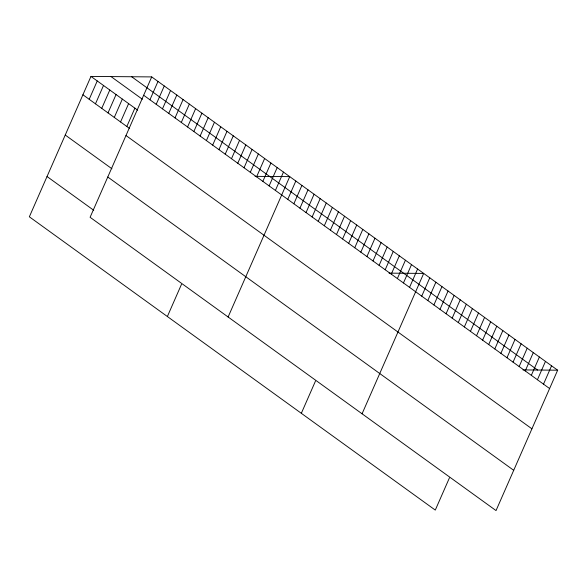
<?xml version="1.0" encoding="UTF-8"?>
<svg xmlns="http://www.w3.org/2000/svg" width="587" height="587" viewBox="0 0 587 587"><rect width="100%" height="100%" fill="white"/><g stroke="black" fill="none" stroke-linecap="round" stroke-linejoin="round"><path stroke-width="0.88" d="M151.717 76.912L90.097 217.285L496.03 510.58L557.65 370.199L151.717 76.912L90.97 76.42L29.35 216.801L435.283 510.088L449.429 477.877M89.195 99.298L97.244 80.955M95.468 103.833L103.517 85.489M101.742 108.36L109.791 90.016M108.015 112.895L116.065 94.551M114.289 117.429L122.338 99.086M120.562 121.964L128.612 103.62M126.836 126.491L134.885 108.147M149.934 99.783L157.991 81.439M156.208 104.317L164.265 85.973M162.482 108.852L170.538 90.508M168.755 113.386L176.812 95.043M175.029 117.914L183.085 99.57M181.302 122.448L189.359 104.104M187.576 126.983L195.632 108.639M193.849 131.517L201.906 113.174M200.123 136.045L208.18 117.701M206.397 140.579L214.453 122.235M212.67 145.114L220.727 126.77M218.944 149.648L227 131.305M225.217 154.176L233.274 135.832M231.491 158.71L239.547 140.366M167.368 316.518L181.508 284.299M237.764 163.245L245.821 144.901M244.038 167.779L252.094 149.436M250.311 172.307L258.368 153.963M256.585 176.841L264.642 158.497M262.859 181.376L270.915 163.032M269.132 185.91L277.189 167.566M275.406 190.437L283.462 172.094M228.108 317.009L289.736 176.628L255.059 176.349M287.769 199.375L295.819 181.031M293.86 203.77L301.909 185.426M299.95 208.172L307.999 189.828M306.04 212.567L314.089 194.224M312.123 216.97L320.179 198.626M318.213 221.372L326.269 203.029M324.303 225.768L332.359 207.424M330.393 230.17L338.442 211.826M336.483 234.565L344.532 216.221M342.573 238.968L350.622 220.624M348.663 243.363L356.713 225.019M354.746 247.765L362.803 229.422M360.836 252.168L368.893 233.824M366.926 256.563L374.976 238.219M301.329 413.307L315.468 381.088M373.016 260.966L381.066 242.622M379.107 265.361L387.156 247.017M385.197 269.763L393.246 251.419M391.28 274.158L399.336 255.815M397.37 278.561L405.426 260.217M403.46 282.963L411.516 264.62M409.55 287.359L417.599 269.015M362.069 413.791L423.689 273.417L389.02 273.138M421.73 296.156L429.779 277.812M427.82 300.559L435.87 282.215M433.903 304.954L441.96 286.617M439.993 309.356L448.05 291.013M446.083 313.759L454.14 295.415M452.173 318.154L460.223 299.81M458.264 322.557L466.313 304.213M464.354 326.952L472.403 308.608M470.444 331.354L478.493 313.01M476.527 335.757L484.583 317.413M482.617 340.152L490.673 321.808M488.707 344.554L496.756 326.211M494.797 348.949L502.846 330.606M500.887 353.352L508.936 335.008M506.977 357.747L515.026 339.403M513.06 362.15L521.117 343.806M519.15 366.552L527.207 348.208M525.24 370.947L533.297 352.604M531.33 375.35L539.38 357.006M537.421 379.745L545.47 361.401M543.511 384.147L551.56 365.804M522.973 369.92L557.65 370.199M131.671 76.75L537.604 370.037M143.661 95.255L549.601 388.543M111.016 76.581L142.384 99.247M90.97 76.42L137.674 110.165M82.921 94.764L129.624 128.509M125.985 135.524L531.917 428.818M65.238 135.032L111.941 168.777M107.773 177.017L513.706 470.312M47.026 176.526L93.729 210.271"/></g></svg>
